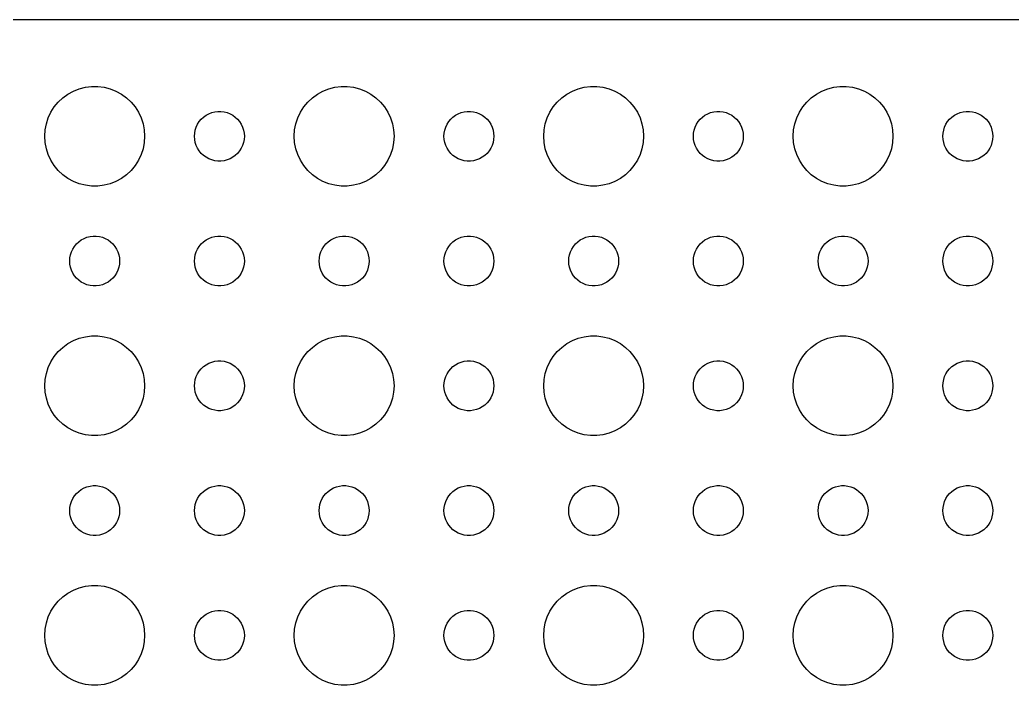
# Model space of a CAD drawing. Extents: x -112 to 112, y -37 to 37.
# Drawn here: x -4.5 to 55.2, y -3 to 37 of the extents above; entities that cross this region are included whole.
import ezdxf

# ---------------------------------------------------------------- set-up
doc = ezdxf.new("R2010")
doc.units = 0
doc.layers.get('0').update_dxf_attribs({"linetype": 'CONTINUOUS'})

msp = doc.modelspace()

# ---------------------------------------------------------------- linework, layer by layer
msp.add_lwpolyline([(107, 36.997), (-107, 36.997)])
for points in [[(-0.18837, 27.0059), (-0.56214, 27.0531), (-0.92705, 27.1468), (-1.27734, 27.2855), (-1.60748, 27.467), (-1.91227, 27.6885), (-2.18691, 27.9464), (-2.42705, 28.2366), (-2.62892, 28.5547), (-2.78933, 28.8956), (-2.90575, 29.2539), (-2.97634, 29.624), (-3, 30), (-2.97634, 30.376), (-2.90575, 30.7461), (-2.78933, 31.1044), (-2.62892, 31.4453), (-2.42705, 31.7634), (-2.18691, 32.0536), (-1.91227, 32.3115), (-1.60748, 32.533), (-1.27734, 32.7145), (-0.92705, 32.8532), (-0.56214, 32.9469), (-0.18837, 32.9941), (0.18837, 32.9941), (0.56214, 32.9469), (0.92705, 32.8532), (1.27734, 32.7145), (1.60748, 32.533), (1.91227, 32.3115), (2.18691, 32.0536), (2.42705, 31.7634), (2.62892, 31.4453), (2.78933, 31.1044), (2.90575, 30.7461), (2.97634, 30.376), (3, 30), (2.97634, 29.624), (2.90575, 29.2539), (2.78933, 28.8956), (2.62892, 28.5547), (2.42705, 28.2366), (2.18691, 27.9464), (1.91227, 27.6885), (1.60748, 27.467), (1.27734, 27.2855), (0.92705, 27.1468), (0.56214, 27.0531), (0.18837, 27.0059)], [(14.8116, 27.0059), (14.4379, 27.0531), (14.0729, 27.1468), (13.7227, 27.2855), (13.3925, 27.467), (13.0877, 27.6885), (12.8131, 27.9464), (12.5729, 28.2366), (12.3711, 28.5547), (12.2107, 28.8956), (12.0943, 29.2539), (12.0237, 29.624), (12, 30), (12.0237, 30.376), (12.0943, 30.7461), (12.2107, 31.1044), (12.3711, 31.4453), (12.5729, 31.7634), (12.8131, 32.0536), (13.0877, 32.3115), (13.3925, 32.533), (13.7227, 32.7145), (14.0729, 32.8532), (14.4379, 32.9469), (14.8116, 32.9941), (15.1884, 32.9941), (15.5621, 32.9469), (15.9271, 32.8532), (16.2773, 32.7145), (16.6075, 32.533), (16.9123, 32.3115), (17.1869, 32.0536), (17.4271, 31.7634), (17.6289, 31.4453), (17.7893, 31.1044), (17.9057, 30.7461), (17.9763, 30.376), (18, 30), (17.9763, 29.624), (17.9057, 29.2539), (17.7893, 28.8956), (17.6289, 28.5547), (17.4271, 28.2366), (17.1869, 27.9464), (16.9123, 27.6885), (16.6075, 27.467), (16.2773, 27.2855), (15.9271, 27.1468), (15.5621, 27.0531), (15.1884, 27.0059)], [(29.8116, 27.0059), (29.4379, 27.0531), (29.0729, 27.1468), (28.7227, 27.2855), (28.3925, 27.467), (28.0877, 27.6885), (27.8131, 27.9464), (27.5729, 28.2366), (27.3711, 28.5547), (27.2107, 28.8956), (27.0943, 29.2539), (27.0237, 29.624), (27, 30), (27.0237, 30.376), (27.0943, 30.7461), (27.2107, 31.1044), (27.3711, 31.4453), (27.5729, 31.7634), (27.8131, 32.0536), (28.0877, 32.3115), (28.3925, 32.533), (28.7227, 32.7145), (29.0729, 32.8532), (29.4379, 32.9469), (29.8116, 32.9941), (30.1884, 32.9941), (30.5621, 32.9469), (30.9271, 32.8532), (31.2773, 32.7145), (31.6075, 32.533), (31.9123, 32.3115), (32.1869, 32.0536), (32.4271, 31.7634), (32.6289, 31.4453), (32.7893, 31.1044), (32.9057, 30.7461), (32.9763, 30.376), (33, 30), (32.9763, 29.624), (32.9057, 29.2539), (32.7893, 28.8956), (32.6289, 28.5547), (32.4271, 28.2366), (32.1869, 27.9464), (31.9123, 27.6885), (31.6075, 27.467), (31.2773, 27.2855), (30.9271, 27.1468), (30.5621, 27.0531), (30.1884, 27.0059)], [(44.8116, 27.0059), (44.4379, 27.0531), (44.0729, 27.1468), (43.7227, 27.2855), (43.3925, 27.467), (43.0877, 27.6885), (42.8131, 27.9464), (42.5729, 28.2366), (42.3711, 28.5547), (42.2107, 28.8956), (42.0943, 29.2539), (42.0237, 29.624), (42, 30), (42.0237, 30.376), (42.0943, 30.7461), (42.2107, 31.1044), (42.3711, 31.4453), (42.5729, 31.7634), (42.8131, 32.0536), (43.0877, 32.3115), (43.3925, 32.533), (43.7227, 32.7145), (44.0729, 32.8532), (44.4379, 32.9469), (44.8116, 32.9941), (45.1884, 32.9941), (45.5621, 32.9469), (45.9271, 32.8532), (46.2773, 32.7145), (46.6075, 32.533), (46.9123, 32.3115), (47.1869, 32.0536), (47.4271, 31.7634), (47.6289, 31.4453), (47.7893, 31.1044), (47.9057, 30.7461), (47.9763, 30.376), (48, 30), (47.9763, 29.624), (47.9057, 29.2539), (47.7893, 28.8956), (47.6289, 28.5547), (47.4271, 28.2366), (47.1869, 27.9464), (46.9123, 27.6885), (46.6075, 27.467), (46.2773, 27.2855), (45.9271, 27.1468), (45.5621, 27.0531), (45.1884, 27.0059)], [(7.40581, 28.503), (7.21893, 28.5266), (7.03647, 28.5734), (6.86133, 28.6428), (6.69626, 28.7335), (6.54386, 28.8442), (6.40655, 28.9732), (6.28647, 29.1183), (6.18554, 29.2774), (6.10534, 29.4478), (6.04713, 29.627), (6.01183, 29.812), (6, 30), (6.01183, 30.188), (6.04713, 30.373), (6.10534, 30.5522), (6.18554, 30.7226), (6.28647, 30.8817), (6.40655, 31.0268), (6.54386, 31.1558), (6.69626, 31.2665), (6.86133, 31.3572), (7.03647, 31.4266), (7.21893, 31.4734), (7.40581, 31.497), (7.59419, 31.497), (7.78107, 31.4734), (7.96353, 31.4266), (8.13867, 31.3572), (8.30374, 31.2665), (8.45614, 31.1558), (8.59345, 31.0268), (8.71353, 30.8817), (8.81446, 30.7226), (8.89466, 30.5522), (8.95287, 30.373), (8.98817, 30.188), (9, 30), (8.98817, 29.812), (8.95287, 29.627), (8.89466, 29.4478), (8.81446, 29.2774), (8.71353, 29.1183), (8.59345, 28.9732), (8.45614, 28.8442), (8.30374, 28.7335), (8.13867, 28.6428), (7.96353, 28.5734), (7.78107, 28.5266), (7.59419, 28.503)], [(22.4058, 28.503), (22.2189, 28.5266), (22.0365, 28.5734), (21.8613, 28.6428), (21.6963, 28.7335), (21.5439, 28.8442), (21.4065, 28.9732), (21.2865, 29.1183), (21.1855, 29.2774), (21.1053, 29.4478), (21.0471, 29.627), (21.0118, 29.812), (21, 30), (21.0118, 30.188), (21.0471, 30.373), (21.1053, 30.5522), (21.1855, 30.7226), (21.2865, 30.8817), (21.4065, 31.0268), (21.5439, 31.1558), (21.6963, 31.2665), (21.8613, 31.3572), (22.0365, 31.4266), (22.2189, 31.4734), (22.4058, 31.497), (22.5942, 31.497), (22.7811, 31.4734), (22.9635, 31.4266), (23.1387, 31.3572), (23.3037, 31.2665), (23.4561, 31.1558), (23.5935, 31.0268), (23.7135, 30.8817), (23.8145, 30.7226), (23.8947, 30.5522), (23.9529, 30.373), (23.9882, 30.188), (24, 30), (23.9882, 29.812), (23.9529, 29.627), (23.8947, 29.4478), (23.8145, 29.2774), (23.7135, 29.1183), (23.5935, 28.9732), (23.4561, 28.8442), (23.3037, 28.7335), (23.1387, 28.6428), (22.9635, 28.5734), (22.7811, 28.5266), (22.5942, 28.503)], [(37.4058, 28.503), (37.2189, 28.5266), (37.0365, 28.5734), (36.8613, 28.6428), (36.6963, 28.7335), (36.5439, 28.8442), (36.4065, 28.9732), (36.2865, 29.1183), (36.1855, 29.2774), (36.1053, 29.4478), (36.0471, 29.627), (36.0118, 29.812), (36, 30), (36.0118, 30.188), (36.0471, 30.373), (36.1053, 30.5522), (36.1855, 30.7226), (36.2865, 30.8817), (36.4065, 31.0268), (36.5439, 31.1558), (36.6963, 31.2665), (36.8613, 31.3572), (37.0365, 31.4266), (37.2189, 31.4734), (37.4058, 31.497), (37.5942, 31.497), (37.7811, 31.4734), (37.9635, 31.4266), (38.1387, 31.3572), (38.3037, 31.2665), (38.4561, 31.1558), (38.5935, 31.0268), (38.7135, 30.8817), (38.8145, 30.7226), (38.8947, 30.5522), (38.9529, 30.373), (38.9882, 30.188), (39, 30), (38.9882, 29.812), (38.9529, 29.627), (38.8947, 29.4478), (38.8145, 29.2774), (38.7135, 29.1183), (38.5935, 28.9732), (38.4561, 28.8442), (38.3037, 28.7335), (38.1387, 28.6428), (37.9635, 28.5734), (37.7811, 28.5266), (37.5942, 28.503)], [(52.4058, 28.503), (52.2189, 28.5266), (52.0365, 28.5734), (51.8613, 28.6428), (51.6963, 28.7335), (51.5439, 28.8442), (51.4065, 28.9732), (51.2865, 29.1183), (51.1855, 29.2774), (51.1053, 29.4478), (51.0471, 29.627), (51.0118, 29.812), (51, 30), (51.0118, 30.188), (51.0471, 30.373), (51.1053, 30.5522), (51.1855, 30.7226), (51.2865, 30.8817), (51.4065, 31.0268), (51.5439, 31.1558), (51.6963, 31.2665), (51.8613, 31.3572), (52.0365, 31.4266), (52.2189, 31.4734), (52.4058, 31.497), (52.5942, 31.497), (52.7811, 31.4734), (52.9635, 31.4266), (53.1387, 31.3572), (53.3037, 31.2665), (53.4561, 31.1558), (53.5935, 31.0268), (53.7135, 30.8817), (53.8145, 30.7226), (53.8947, 30.5522), (53.9529, 30.373), (53.9882, 30.188), (54, 30), (53.9882, 29.812), (53.9529, 29.627), (53.8947, 29.4478), (53.8145, 29.2774), (53.7135, 29.1183), (53.5935, 28.9732), (53.4561, 28.8442), (53.3037, 28.7335), (53.1387, 28.6428), (52.9635, 28.5734), (52.7811, 28.5266), (52.5942, 28.503)], [(-0.09419, 21.003), (-0.28107, 21.0266), (-0.46353, 21.0734), (-0.63867, 21.1428), (-0.80374, 21.2335), (-0.95614, 21.3442), (-1.09345, 21.4732), (-1.21353, 21.6183), (-1.31446, 21.7774), (-1.39466, 21.9478), (-1.45287, 22.127), (-1.48817, 22.312), (-1.5, 22.5), (-1.48817, 22.688), (-1.45287, 22.873), (-1.39466, 23.0522), (-1.31446, 23.2226), (-1.21353, 23.3817), (-1.09345, 23.5268), (-0.95614, 23.6558), (-0.80374, 23.7665), (-0.63867, 23.8572), (-0.46353, 23.9266), (-0.28107, 23.9734), (-0.09419, 23.997), (0.09419, 23.997), (0.28107, 23.9734), (0.46353, 23.9266), (0.63867, 23.8572), (0.80374, 23.7665), (0.95614, 23.6558), (1.09345, 23.5268), (1.21353, 23.3817), (1.31446, 23.2226), (1.39466, 23.0522), (1.45287, 22.873), (1.48817, 22.688), (1.5, 22.5), (1.48817, 22.312), (1.45287, 22.127), (1.39466, 21.9478), (1.31446, 21.7774), (1.21353, 21.6183), (1.09345, 21.4732), (0.95614, 21.3442), (0.80374, 21.2335), (0.63867, 21.1428), (0.46353, 21.0734), (0.28107, 21.0266), (0.09419, 21.003)], [(7.40581, 21.003), (7.21893, 21.0266), (7.03647, 21.0734), (6.86133, 21.1428), (6.69626, 21.2335), (6.54386, 21.3442), (6.40655, 21.4732), (6.28647, 21.6183), (6.18554, 21.7774), (6.10534, 21.9478), (6.04713, 22.127), (6.01183, 22.312), (6, 22.5), (6.01183, 22.688), (6.04713, 22.873), (6.10534, 23.0522), (6.18554, 23.2226), (6.28647, 23.3817), (6.40655, 23.5268), (6.54386, 23.6558), (6.69626, 23.7665), (6.86133, 23.8572), (7.03647, 23.9266), (7.21893, 23.9734), (7.40581, 23.997), (7.59419, 23.997), (7.78107, 23.9734), (7.96353, 23.9266), (8.13867, 23.8572), (8.30374, 23.7665), (8.45614, 23.6558), (8.59345, 23.5268), (8.71353, 23.3817), (8.81446, 23.2226), (8.89466, 23.0522), (8.95287, 22.873), (8.98817, 22.688), (9, 22.5), (8.98817, 22.312), (8.95287, 22.127), (8.89466, 21.9478), (8.81446, 21.7774), (8.71353, 21.6183), (8.59345, 21.4732), (8.45614, 21.3442), (8.30374, 21.2335), (8.13867, 21.1428), (7.96353, 21.0734), (7.78107, 21.0266), (7.59419, 21.003)], [(14.9058, 21.003), (14.7189, 21.0266), (14.5365, 21.0734), (14.3613, 21.1428), (14.1963, 21.2335), (14.0439, 21.3442), (13.9065, 21.4732), (13.7865, 21.6183), (13.6855, 21.7774), (13.6053, 21.9478), (13.5471, 22.127), (13.5118, 22.312), (13.5, 22.5), (13.5118, 22.688), (13.5471, 22.873), (13.6053, 23.0522), (13.6855, 23.2226), (13.7865, 23.3817), (13.9065, 23.5268), (14.0439, 23.6558), (14.1963, 23.7665), (14.3613, 23.8572), (14.5365, 23.9266), (14.7189, 23.9734), (14.9058, 23.997), (15.0942, 23.997), (15.2811, 23.9734), (15.4635, 23.9266), (15.6387, 23.8572), (15.8037, 23.7665), (15.9561, 23.6558), (16.0935, 23.5268), (16.2135, 23.3817), (16.3145, 23.2226), (16.3947, 23.0522), (16.4529, 22.873), (16.4882, 22.688), (16.5, 22.5), (16.4882, 22.312), (16.4529, 22.127), (16.3947, 21.9478), (16.3145, 21.7774), (16.2135, 21.6183), (16.0935, 21.4732), (15.9561, 21.3442), (15.8037, 21.2335), (15.6387, 21.1428), (15.4635, 21.0734), (15.2811, 21.0266), (15.0942, 21.003)], [(22.4058, 21.003), (22.2189, 21.0266), (22.0365, 21.0734), (21.8613, 21.1428), (21.6963, 21.2335), (21.5439, 21.3442), (21.4065, 21.4732), (21.2865, 21.6183), (21.1855, 21.7774), (21.1053, 21.9478), (21.0471, 22.127), (21.0118, 22.312), (21, 22.5), (21.0118, 22.688), (21.0471, 22.873), (21.1053, 23.0522), (21.1855, 23.2226), (21.2865, 23.3817), (21.4065, 23.5268), (21.5439, 23.6558), (21.6963, 23.7665), (21.8613, 23.8572), (22.0365, 23.9266), (22.2189, 23.9734), (22.4058, 23.997), (22.5942, 23.997), (22.7811, 23.9734), (22.9635, 23.9266), (23.1387, 23.8572), (23.3037, 23.7665), (23.4561, 23.6558), (23.5935, 23.5268), (23.7135, 23.3817), (23.8145, 23.2226), (23.8947, 23.0522), (23.9529, 22.873), (23.9882, 22.688), (24, 22.5), (23.9882, 22.312), (23.9529, 22.127), (23.8947, 21.9478), (23.8145, 21.7774), (23.7135, 21.6183), (23.5935, 21.4732), (23.4561, 21.3442), (23.3037, 21.2335), (23.1387, 21.1428), (22.9635, 21.0734), (22.7811, 21.0266), (22.5942, 21.003)], [(29.9058, 21.003), (29.7189, 21.0266), (29.5365, 21.0734), (29.3613, 21.1428), (29.1963, 21.2335), (29.0439, 21.3442), (28.9065, 21.4732), (28.7865, 21.6183), (28.6855, 21.7774), (28.6053, 21.9478), (28.5471, 22.127), (28.5118, 22.312), (28.5, 22.5), (28.5118, 22.688), (28.5471, 22.873), (28.6053, 23.0522), (28.6855, 23.2226), (28.7865, 23.3817), (28.9065, 23.5268), (29.0439, 23.6558), (29.1963, 23.7665), (29.3613, 23.8572), (29.5365, 23.9266), (29.7189, 23.9734), (29.9058, 23.997), (30.0942, 23.997), (30.2811, 23.9734), (30.4635, 23.9266), (30.6387, 23.8572), (30.8037, 23.7665), (30.9561, 23.6558), (31.0935, 23.5268), (31.2135, 23.3817), (31.3145, 23.2226), (31.3947, 23.0522), (31.4529, 22.873), (31.4882, 22.688), (31.5, 22.5), (31.4882, 22.312), (31.4529, 22.127), (31.3947, 21.9478), (31.3145, 21.7774), (31.2135, 21.6183), (31.0935, 21.4732), (30.9561, 21.3442), (30.8037, 21.2335), (30.6387, 21.1428), (30.4635, 21.0734), (30.2811, 21.0266), (30.0942, 21.003)], [(37.4058, 21.003), (37.2189, 21.0266), (37.0365, 21.0734), (36.8613, 21.1428), (36.6963, 21.2335), (36.5439, 21.3442), (36.4065, 21.4732), (36.2865, 21.6183), (36.1855, 21.7774), (36.1053, 21.9478), (36.0471, 22.127), (36.0118, 22.312), (36, 22.5), (36.0118, 22.688), (36.0471, 22.873), (36.1053, 23.0522), (36.1855, 23.2226), (36.2865, 23.3817), (36.4065, 23.5268), (36.5439, 23.6558), (36.6963, 23.7665), (36.8613, 23.8572), (37.0365, 23.9266), (37.2189, 23.9734), (37.4058, 23.997), (37.5942, 23.997), (37.7811, 23.9734), (37.9635, 23.9266), (38.1387, 23.8572), (38.3037, 23.7665), (38.4561, 23.6558), (38.5935, 23.5268), (38.7135, 23.3817), (38.8145, 23.2226), (38.8947, 23.0522), (38.9529, 22.873), (38.9882, 22.688), (39, 22.5), (38.9882, 22.312), (38.9529, 22.127), (38.8947, 21.9478), (38.8145, 21.7774), (38.7135, 21.6183), (38.5935, 21.4732), (38.4561, 21.3442), (38.3037, 21.2335), (38.1387, 21.1428), (37.9635, 21.0734), (37.7811, 21.0266), (37.5942, 21.003)], [(44.9058, 21.003), (44.7189, 21.0266), (44.5365, 21.0734), (44.3613, 21.1428), (44.1963, 21.2335), (44.0439, 21.3442), (43.9065, 21.4732), (43.7865, 21.6183), (43.6855, 21.7774), (43.6053, 21.9478), (43.5471, 22.127), (43.5118, 22.312), (43.5, 22.5), (43.5118, 22.688), (43.5471, 22.873), (43.6053, 23.0522), (43.6855, 23.2226), (43.7865, 23.3817), (43.9065, 23.5268), (44.0439, 23.6558), (44.1963, 23.7665), (44.3613, 23.8572), (44.5365, 23.9266), (44.7189, 23.9734), (44.9058, 23.997), (45.0942, 23.997), (45.2811, 23.9734), (45.4635, 23.9266), (45.6387, 23.8572), (45.8037, 23.7665), (45.9561, 23.6558), (46.0935, 23.5268), (46.2135, 23.3817), (46.3145, 23.2226), (46.3947, 23.0522), (46.4529, 22.873), (46.4882, 22.688), (46.5, 22.5), (46.4882, 22.312), (46.4529, 22.127), (46.3947, 21.9478), (46.3145, 21.7774), (46.2135, 21.6183), (46.0935, 21.4732), (45.9561, 21.3442), (45.8037, 21.2335), (45.6387, 21.1428), (45.4635, 21.0734), (45.2811, 21.0266), (45.0942, 21.003)], [(52.4058, 21.003), (52.2189, 21.0266), (52.0365, 21.0734), (51.8613, 21.1428), (51.6963, 21.2335), (51.5439, 21.3442), (51.4065, 21.4732), (51.2865, 21.6183), (51.1855, 21.7774), (51.1053, 21.9478), (51.0471, 22.127), (51.0118, 22.312), (51, 22.5), (51.0118, 22.688), (51.0471, 22.873), (51.1053, 23.0522), (51.1855, 23.2226), (51.2865, 23.3817), (51.4065, 23.5268), (51.5439, 23.6558), (51.6963, 23.7665), (51.8613, 23.8572), (52.0365, 23.9266), (52.2189, 23.9734), (52.4058, 23.997), (52.5942, 23.997), (52.7811, 23.9734), (52.9635, 23.9266), (53.1387, 23.8572), (53.3037, 23.7665), (53.4561, 23.6558), (53.5935, 23.5268), (53.7135, 23.3817), (53.8145, 23.2226), (53.8947, 23.0522), (53.9529, 22.873), (53.9882, 22.688), (54, 22.5), (53.9882, 22.312), (53.9529, 22.127), (53.8947, 21.9478), (53.8145, 21.7774), (53.7135, 21.6183), (53.5935, 21.4732), (53.4561, 21.3442), (53.3037, 21.2335), (53.1387, 21.1428), (52.9635, 21.0734), (52.7811, 21.0266), (52.5942, 21.003)], [(-0.18837, 12.0059), (-0.56214, 12.0531), (-0.92705, 12.1468), (-1.27734, 12.2855), (-1.60748, 12.467), (-1.91227, 12.6885), (-2.18691, 12.9464), (-2.42705, 13.2366), (-2.62892, 13.5547), (-2.78933, 13.8956), (-2.90575, 14.2539), (-2.97634, 14.624), (-3, 15), (-2.97634, 15.376), (-2.90575, 15.7461), (-2.78933, 16.1044), (-2.62892, 16.4453), (-2.42705, 16.7634), (-2.18691, 17.0536), (-1.91227, 17.3115), (-1.60748, 17.533), (-1.27734, 17.7145), (-0.92705, 17.8532), (-0.56214, 17.9469), (-0.18837, 17.9941), (0.18837, 17.9941), (0.56214, 17.9469), (0.92705, 17.8532), (1.27734, 17.7145), (1.60748, 17.533), (1.91227, 17.3115), (2.18691, 17.0536), (2.42705, 16.7634), (2.62892, 16.4453), (2.78933, 16.1044), (2.90575, 15.7461), (2.97634, 15.376), (3, 15), (2.97634, 14.624), (2.90575, 14.2539), (2.78933, 13.8956), (2.62892, 13.5547), (2.42705, 13.2366), (2.18691, 12.9464), (1.91227, 12.6885), (1.60748, 12.467), (1.27734, 12.2855), (0.92705, 12.1468), (0.56214, 12.0531), (0.18837, 12.0059)], [(14.8116, 12.0059), (14.4379, 12.0531), (14.0729, 12.1468), (13.7227, 12.2855), (13.3925, 12.467), (13.0877, 12.6885), (12.8131, 12.9464), (12.5729, 13.2366), (12.3711, 13.5547), (12.2107, 13.8956), (12.0943, 14.2539), (12.0237, 14.624), (12, 15), (12.0237, 15.376), (12.0943, 15.7461), (12.2107, 16.1044), (12.3711, 16.4453), (12.5729, 16.7634), (12.8131, 17.0536), (13.0877, 17.3115), (13.3925, 17.533), (13.7227, 17.7145), (14.0729, 17.8532), (14.4379, 17.9469), (14.8116, 17.9941), (15.1884, 17.9941), (15.5621, 17.9469), (15.9271, 17.8532), (16.2773, 17.7145), (16.6075, 17.533), (16.9123, 17.3115), (17.1869, 17.0536), (17.4271, 16.7634), (17.6289, 16.4453), (17.7893, 16.1044), (17.9057, 15.7461), (17.9763, 15.376), (18, 15), (17.9763, 14.624), (17.9057, 14.2539), (17.7893, 13.8956), (17.6289, 13.5547), (17.4271, 13.2366), (17.1869, 12.9464), (16.9123, 12.6885), (16.6075, 12.467), (16.2773, 12.2855), (15.9271, 12.1468), (15.5621, 12.0531), (15.1884, 12.0059)], [(29.8116, 12.0059), (29.4379, 12.0531), (29.0729, 12.1468), (28.7227, 12.2855), (28.3925, 12.467), (28.0877, 12.6885), (27.8131, 12.9464), (27.5729, 13.2366), (27.3711, 13.5547), (27.2107, 13.8956), (27.0943, 14.2539), (27.0237, 14.624), (27, 15), (27.0237, 15.376), (27.0943, 15.7461), (27.2107, 16.1044), (27.3711, 16.4453), (27.5729, 16.7634), (27.8131, 17.0536), (28.0877, 17.3115), (28.3925, 17.533), (28.7227, 17.7145), (29.0729, 17.8532), (29.4379, 17.9469), (29.8116, 17.9941), (30.1884, 17.9941), (30.5621, 17.9469), (30.9271, 17.8532), (31.2773, 17.7145), (31.6075, 17.533), (31.9123, 17.3115), (32.1869, 17.0536), (32.4271, 16.7634), (32.6289, 16.4453), (32.7893, 16.1044), (32.9057, 15.7461), (32.9763, 15.376), (33, 15), (32.9763, 14.624), (32.9057, 14.2539), (32.7893, 13.8956), (32.6289, 13.5547), (32.4271, 13.2366), (32.1869, 12.9464), (31.9123, 12.6885), (31.6075, 12.467), (31.2773, 12.2855), (30.9271, 12.1468), (30.5621, 12.0531), (30.1884, 12.0059)], [(44.8116, 12.0059), (44.4379, 12.0531), (44.0729, 12.1468), (43.7227, 12.2855), (43.3925, 12.467), (43.0877, 12.6885), (42.8131, 12.9464), (42.5729, 13.2366), (42.3711, 13.5547), (42.2107, 13.8956), (42.0943, 14.2539), (42.0237, 14.624), (42, 15), (42.0237, 15.376), (42.0943, 15.7461), (42.2107, 16.1044), (42.3711, 16.4453), (42.5729, 16.7634), (42.8131, 17.0536), (43.0877, 17.3115), (43.3925, 17.533), (43.7227, 17.7145), (44.0729, 17.8532), (44.4379, 17.9469), (44.8116, 17.9941), (45.1884, 17.9941), (45.5621, 17.9469), (45.9271, 17.8532), (46.2773, 17.7145), (46.6075, 17.533), (46.9123, 17.3115), (47.1869, 17.0536), (47.4271, 16.7634), (47.6289, 16.4453), (47.7893, 16.1044), (47.9057, 15.7461), (47.9763, 15.376), (48, 15), (47.9763, 14.624), (47.9057, 14.2539), (47.7893, 13.8956), (47.6289, 13.5547), (47.4271, 13.2366), (47.1869, 12.9464), (46.9123, 12.6885), (46.6075, 12.467), (46.2773, 12.2855), (45.9271, 12.1468), (45.5621, 12.0531), (45.1884, 12.0059)], [(7.40581, 13.503), (7.21893, 13.5266), (7.03647, 13.5734), (6.86133, 13.6428), (6.69626, 13.7335), (6.54386, 13.8442), (6.40655, 13.9732), (6.28647, 14.1183), (6.18554, 14.2774), (6.10534, 14.4478), (6.04713, 14.627), (6.01183, 14.812), (6, 15), (6.01183, 15.188), (6.04713, 15.373), (6.10534, 15.5522), (6.18554, 15.7226), (6.28647, 15.8817), (6.40655, 16.0268), (6.54386, 16.1558), (6.69626, 16.2665), (6.86133, 16.3572), (7.03647, 16.4266), (7.21893, 16.4734), (7.40581, 16.497), (7.59419, 16.497), (7.78107, 16.4734), (7.96353, 16.4266), (8.13867, 16.3572), (8.30374, 16.2665), (8.45614, 16.1558), (8.59345, 16.0268), (8.71353, 15.8817), (8.81446, 15.7226), (8.89466, 15.5522), (8.95287, 15.373), (8.98817, 15.188), (9, 15), (8.98817, 14.812), (8.95287, 14.627), (8.89466, 14.4478), (8.81446, 14.2774), (8.71353, 14.1183), (8.59345, 13.9732), (8.45614, 13.8442), (8.30374, 13.7335), (8.13867, 13.6428), (7.96353, 13.5734), (7.78107, 13.5266), (7.59419, 13.503)], [(22.4058, 13.503), (22.2189, 13.5266), (22.0365, 13.5734), (21.8613, 13.6428), (21.6963, 13.7335), (21.5439, 13.8442), (21.4065, 13.9732), (21.2865, 14.1183), (21.1855, 14.2774), (21.1053, 14.4478), (21.0471, 14.627), (21.0118, 14.812), (21, 15), (21.0118, 15.188), (21.0471, 15.373), (21.1053, 15.5522), (21.1855, 15.7226), (21.2865, 15.8817), (21.4065, 16.0268), (21.5439, 16.1558), (21.6963, 16.2665), (21.8613, 16.3572), (22.0365, 16.4266), (22.2189, 16.4734), (22.4058, 16.497), (22.5942, 16.497), (22.7811, 16.4734), (22.9635, 16.4266), (23.1387, 16.3572), (23.3037, 16.2665), (23.4561, 16.1558), (23.5935, 16.0268), (23.7135, 15.8817), (23.8145, 15.7226), (23.8947, 15.5522), (23.9529, 15.373), (23.9882, 15.188), (24, 15), (23.9882, 14.812), (23.9529, 14.627), (23.8947, 14.4478), (23.8145, 14.2774), (23.7135, 14.1183), (23.5935, 13.9732), (23.4561, 13.8442), (23.3037, 13.7335), (23.1387, 13.6428), (22.9635, 13.5734), (22.7811, 13.5266), (22.5942, 13.503)], [(37.4058, 13.503), (37.2189, 13.5266), (37.0365, 13.5734), (36.8613, 13.6428), (36.6963, 13.7335), (36.5439, 13.8442), (36.4065, 13.9732), (36.2865, 14.1183), (36.1855, 14.2774), (36.1053, 14.4478), (36.0471, 14.627), (36.0118, 14.812), (36, 15), (36.0118, 15.188), (36.0471, 15.373), (36.1053, 15.5522), (36.1855, 15.7226), (36.2865, 15.8817), (36.4065, 16.0268), (36.5439, 16.1558), (36.6963, 16.2665), (36.8613, 16.3572), (37.0365, 16.4266), (37.2189, 16.4734), (37.4058, 16.497), (37.5942, 16.497), (37.7811, 16.4734), (37.9635, 16.4266), (38.1387, 16.3572), (38.3037, 16.2665), (38.4561, 16.1558), (38.5935, 16.0268), (38.7135, 15.8817), (38.8145, 15.7226), (38.8947, 15.5522), (38.9529, 15.373), (38.9882, 15.188), (39, 15), (38.9882, 14.812), (38.9529, 14.627), (38.8947, 14.4478), (38.8145, 14.2774), (38.7135, 14.1183), (38.5935, 13.9732), (38.4561, 13.8442), (38.3037, 13.7335), (38.1387, 13.6428), (37.9635, 13.5734), (37.7811, 13.5266), (37.5942, 13.503)], [(52.4058, 13.503), (52.2189, 13.5266), (52.0365, 13.5734), (51.8613, 13.6428), (51.6963, 13.7335), (51.5439, 13.8442), (51.4065, 13.9732), (51.2865, 14.1183), (51.1855, 14.2774), (51.1053, 14.4478), (51.0471, 14.627), (51.0118, 14.812), (51, 15), (51.0118, 15.188), (51.0471, 15.373), (51.1053, 15.5522), (51.1855, 15.7226), (51.2865, 15.8817), (51.4065, 16.0268), (51.5439, 16.1558), (51.6963, 16.2665), (51.8613, 16.3572), (52.0365, 16.4266), (52.2189, 16.4734), (52.4058, 16.497), (52.5942, 16.497), (52.7811, 16.4734), (52.9635, 16.4266), (53.1387, 16.3572), (53.3037, 16.2665), (53.4561, 16.1558), (53.5935, 16.0268), (53.7135, 15.8817), (53.8145, 15.7226), (53.8947, 15.5522), (53.9529, 15.373), (53.9882, 15.188), (54, 15), (53.9882, 14.812), (53.9529, 14.627), (53.8947, 14.4478), (53.8145, 14.2774), (53.7135, 14.1183), (53.5935, 13.9732), (53.4561, 13.8442), (53.3037, 13.7335), (53.1387, 13.6428), (52.9635, 13.5734), (52.7811, 13.5266), (52.5942, 13.503)], [(-0.09419, 6.00296), (-0.28107, 6.02657), (-0.46353, 6.07342), (-0.63867, 6.14276), (-0.80374, 6.23351), (-0.95614, 6.34423), (-1.09345, 6.47318), (-1.21353, 6.61832), (-1.31446, 6.77737), (-1.39466, 6.94781), (-1.45287, 7.12697), (-1.48817, 7.312), (-1.5, 7.5), (-1.48817, 7.688), (-1.45287, 7.87303), (-1.39466, 8.05219), (-1.31446, 8.22263), (-1.21353, 8.38168), (-1.09345, 8.52682), (-0.95614, 8.65577), (-0.80374, 8.76649), (-0.63867, 8.85724), (-0.46353, 8.92658), (-0.28107, 8.97343), (-0.09419, 8.99704), (0.09419, 8.99704), (0.28107, 8.97343), (0.46353, 8.92658), (0.63867, 8.85724), (0.80374, 8.76649), (0.95614, 8.65577), (1.09345, 8.52682), (1.21353, 8.38168), (1.31446, 8.22263), (1.39466, 8.05219), (1.45287, 7.87303), (1.48817, 7.688), (1.5, 7.5), (1.48817, 7.312), (1.45287, 7.12697), (1.39466, 6.94781), (1.31446, 6.77737), (1.21353, 6.61832), (1.09345, 6.47318), (0.95614, 6.34423), (0.80374, 6.23351), (0.63867, 6.14276), (0.46353, 6.07342), (0.28107, 6.02657), (0.09419, 6.00296)], [(7.40581, 6.00296), (7.21893, 6.02657), (7.03647, 6.07342), (6.86133, 6.14276), (6.69626, 6.23351), (6.54386, 6.34423), (6.40655, 6.47318), (6.28647, 6.61832), (6.18554, 6.77737), (6.10534, 6.94781), (6.04713, 7.12697), (6.01183, 7.312), (6, 7.5), (6.01183, 7.688), (6.04713, 7.87303), (6.10534, 8.05219), (6.18554, 8.22263), (6.28647, 8.38168), (6.40655, 8.52682), (6.54386, 8.65577), (6.69626, 8.76649), (6.86133, 8.85724), (7.03647, 8.92658), (7.21893, 8.97343), (7.40581, 8.99704), (7.59419, 8.99704), (7.78107, 8.97343), (7.96353, 8.92658), (8.13867, 8.85724), (8.30374, 8.76649), (8.45614, 8.65577), (8.59345, 8.52682), (8.71353, 8.38168), (8.81446, 8.22263), (8.89466, 8.05219), (8.95287, 7.87303), (8.98817, 7.688), (9, 7.5), (8.98817, 7.312), (8.95287, 7.12697), (8.89466, 6.94781), (8.81446, 6.77737), (8.71353, 6.61832), (8.59345, 6.47318), (8.45614, 6.34423), (8.30374, 6.23351), (8.13867, 6.14276), (7.96353, 6.07342), (7.78107, 6.02657), (7.59419, 6.00296)], [(14.9058, 6.00296), (14.7189, 6.02657), (14.5365, 6.07342), (14.3613, 6.14276), (14.1963, 6.23351), (14.0439, 6.34423), (13.9065, 6.47318), (13.7865, 6.61832), (13.6855, 6.77737), (13.6053, 6.94781), (13.5471, 7.12697), (13.5118, 7.312), (13.5, 7.5), (13.5118, 7.688), (13.5471, 7.87303), (13.6053, 8.05219), (13.6855, 8.22263), (13.7865, 8.38168), (13.9065, 8.52682), (14.0439, 8.65577), (14.1963, 8.76649), (14.3613, 8.85724), (14.5365, 8.92658), (14.7189, 8.97343), (14.9058, 8.99704), (15.0942, 8.99704), (15.2811, 8.97343), (15.4635, 8.92658), (15.6387, 8.85724), (15.8037, 8.76649), (15.9561, 8.65577), (16.0935, 8.52682), (16.2135, 8.38168), (16.3145, 8.22263), (16.3947, 8.05219), (16.4529, 7.87303), (16.4882, 7.688), (16.5, 7.5), (16.4882, 7.312), (16.4529, 7.12697), (16.3947, 6.94781), (16.3145, 6.77737), (16.2135, 6.61832), (16.0935, 6.47318), (15.9561, 6.34423), (15.8037, 6.23351), (15.6387, 6.14276), (15.4635, 6.07342), (15.2811, 6.02657), (15.0942, 6.00296)], [(22.4058, 6.00296), (22.2189, 6.02657), (22.0365, 6.07342), (21.8613, 6.14276), (21.6963, 6.23351), (21.5439, 6.34423), (21.4065, 6.47318), (21.2865, 6.61832), (21.1855, 6.77737), (21.1053, 6.94781), (21.0471, 7.12697), (21.0118, 7.312), (21, 7.5), (21.0118, 7.688), (21.0471, 7.87303), (21.1053, 8.05219), (21.1855, 8.22263), (21.2865, 8.38168), (21.4065, 8.52682), (21.5439, 8.65577), (21.6963, 8.76649), (21.8613, 8.85724), (22.0365, 8.92658), (22.2189, 8.97343), (22.4058, 8.99704), (22.5942, 8.99704), (22.7811, 8.97343), (22.9635, 8.92658), (23.1387, 8.85724), (23.3037, 8.76649), (23.4561, 8.65577), (23.5935, 8.52682), (23.7135, 8.38168), (23.8145, 8.22263), (23.8947, 8.05219), (23.9529, 7.87303), (23.9882, 7.688), (24, 7.5), (23.9882, 7.312), (23.9529, 7.12697), (23.8947, 6.94781), (23.8145, 6.77737), (23.7135, 6.61832), (23.5935, 6.47318), (23.4561, 6.34423), (23.3037, 6.23351), (23.1387, 6.14276), (22.9635, 6.07342), (22.7811, 6.02657), (22.5942, 6.00296)], [(29.9058, 6.00296), (29.7189, 6.02657), (29.5365, 6.07342), (29.3613, 6.14276), (29.1963, 6.23351), (29.0439, 6.34423), (28.9065, 6.47318), (28.7865, 6.61832), (28.6855, 6.77737), (28.6053, 6.94781), (28.5471, 7.12697), (28.5118, 7.312), (28.5, 7.5), (28.5118, 7.688), (28.5471, 7.87303), (28.6053, 8.05219), (28.6855, 8.22263), (28.7865, 8.38168), (28.9065, 8.52682), (29.0439, 8.65577), (29.1963, 8.76649), (29.3613, 8.85724), (29.5365, 8.92658), (29.7189, 8.97343), (29.9058, 8.99704), (30.0942, 8.99704), (30.2811, 8.97343), (30.4635, 8.92658), (30.6387, 8.85724), (30.8037, 8.76649), (30.9561, 8.65577), (31.0935, 8.52682), (31.2135, 8.38168), (31.3145, 8.22263), (31.3947, 8.05219), (31.4529, 7.87303), (31.4882, 7.688), (31.5, 7.5), (31.4882, 7.312), (31.4529, 7.12697), (31.3947, 6.94781), (31.3145, 6.77737), (31.2135, 6.61832), (31.0935, 6.47318), (30.9561, 6.34423), (30.8037, 6.23351), (30.6387, 6.14276), (30.4635, 6.07342), (30.2811, 6.02657), (30.0942, 6.00296)], [(37.4058, 6.00296), (37.2189, 6.02657), (37.0365, 6.07342), (36.8613, 6.14276), (36.6963, 6.23351), (36.5439, 6.34423), (36.4065, 6.47318), (36.2865, 6.61832), (36.1855, 6.77737), (36.1053, 6.94781), (36.0471, 7.12697), (36.0118, 7.312), (36, 7.5), (36.0118, 7.688), (36.0471, 7.87303), (36.1053, 8.05219), (36.1855, 8.22263), (36.2865, 8.38168), (36.4065, 8.52682), (36.5439, 8.65577), (36.6963, 8.76649), (36.8613, 8.85724), (37.0365, 8.92658), (37.2189, 8.97343), (37.4058, 8.99704), (37.5942, 8.99704), (37.7811, 8.97343), (37.9635, 8.92658), (38.1387, 8.85724), (38.3037, 8.76649), (38.4561, 8.65577), (38.5935, 8.52682), (38.7135, 8.38168), (38.8145, 8.22263), (38.8947, 8.05219), (38.9529, 7.87303), (38.9882, 7.688), (39, 7.5), (38.9882, 7.312), (38.9529, 7.12697), (38.8947, 6.94781), (38.8145, 6.77737), (38.7135, 6.61832), (38.5935, 6.47318), (38.4561, 6.34423), (38.3037, 6.23351), (38.1387, 6.14276), (37.9635, 6.07342), (37.7811, 6.02657), (37.5942, 6.00296)], [(44.9058, 6.00296), (44.7189, 6.02657), (44.5365, 6.07342), (44.3613, 6.14276), (44.1963, 6.23351), (44.0439, 6.34423), (43.9065, 6.47318), (43.7865, 6.61832), (43.6855, 6.77737), (43.6053, 6.94781), (43.5471, 7.12697), (43.5118, 7.312), (43.5, 7.5), (43.5118, 7.688), (43.5471, 7.87303), (43.6053, 8.05219), (43.6855, 8.22263), (43.7865, 8.38168), (43.9065, 8.52682), (44.0439, 8.65577), (44.1963, 8.76649), (44.3613, 8.85724), (44.5365, 8.92658), (44.7189, 8.97343), (44.9058, 8.99704), (45.0942, 8.99704), (45.2811, 8.97343), (45.4635, 8.92658), (45.6387, 8.85724), (45.8037, 8.76649), (45.9561, 8.65577), (46.0935, 8.52682), (46.2135, 8.38168), (46.3145, 8.22263), (46.3947, 8.05219), (46.4529, 7.87303), (46.4882, 7.688), (46.5, 7.5), (46.4882, 7.312), (46.4529, 7.12697), (46.3947, 6.94781), (46.3145, 6.77737), (46.2135, 6.61832), (46.0935, 6.47318), (45.9561, 6.34423), (45.8037, 6.23351), (45.6387, 6.14276), (45.4635, 6.07342), (45.2811, 6.02657), (45.0942, 6.00296)], [(52.4058, 6.00296), (52.2189, 6.02657), (52.0365, 6.07342), (51.8613, 6.14276), (51.6963, 6.23351), (51.5439, 6.34423), (51.4065, 6.47318), (51.2865, 6.61832), (51.1855, 6.77737), (51.1053, 6.94781), (51.0471, 7.12697), (51.0118, 7.312), (51, 7.5), (51.0118, 7.688), (51.0471, 7.87303), (51.1053, 8.05219), (51.1855, 8.22263), (51.2865, 8.38168), (51.4065, 8.52682), (51.5439, 8.65577), (51.6963, 8.76649), (51.8613, 8.85724), (52.0365, 8.92658), (52.2189, 8.97343), (52.4058, 8.99704), (52.5942, 8.99704), (52.7811, 8.97343), (52.9635, 8.92658), (53.1387, 8.85724), (53.3037, 8.76649), (53.4561, 8.65577), (53.5935, 8.52682), (53.7135, 8.38168), (53.8145, 8.22263), (53.8947, 8.05219), (53.9529, 7.87303), (53.9882, 7.688), (54, 7.5), (53.9882, 7.312), (53.9529, 7.12697), (53.8947, 6.94781), (53.8145, 6.77737), (53.7135, 6.61832), (53.5935, 6.47318), (53.4561, 6.34423), (53.3037, 6.23351), (53.1387, 6.14276), (52.9635, 6.07342), (52.7811, 6.02657), (52.5942, 6.00296)], [(-0.18837, -2.99408), (-0.56214, -2.94686), (-0.92705, -2.85317), (-1.27734, -2.71448), (-1.60748, -2.53298), (-1.91227, -2.31154), (-2.18691, -2.05364), (-2.42705, -1.76336), (-2.62892, -1.44526), (-2.78933, -1.10437), (-2.90575, -0.74607), (-2.97634, -0.376), (-3, 0), (-2.97634, 0.376), (-2.90575, 0.74607), (-2.78933, 1.10437), (-2.62892, 1.44526), (-2.42705, 1.76336), (-2.18691, 2.05364), (-1.91227, 2.31154), (-1.60748, 2.53298), (-1.27734, 2.71448), (-0.92705, 2.85317), (-0.56214, 2.94686), (-0.18837, 2.99408), (0.18837, 2.99408), (0.56214, 2.94686), (0.92705, 2.85317), (1.27734, 2.71448), (1.60748, 2.53298), (1.91227, 2.31154), (2.18691, 2.05364), (2.42705, 1.76336), (2.62892, 1.44526), (2.78933, 1.10437), (2.90575, 0.74607), (2.97634, 0.376), (3, 0), (2.97634, -0.376), (2.90575, -0.74607), (2.78933, -1.10437), (2.62892, -1.44526), (2.42705, -1.76336), (2.18691, -2.05364), (1.91227, -2.31154), (1.60748, -2.53298), (1.27734, -2.71448), (0.92705, -2.85317), (0.56214, -2.94686), (0.18837, -2.99408)], [(14.8116, -2.99408), (14.4379, -2.94686), (14.0729, -2.85317), (13.7227, -2.71448), (13.3925, -2.53298), (13.0877, -2.31154), (12.8131, -2.05364), (12.5729, -1.76336), (12.3711, -1.44526), (12.2107, -1.10437), (12.0943, -0.74607), (12.0237, -0.376), (12, 0), (12.0237, 0.376), (12.0943, 0.74607), (12.2107, 1.10437), (12.3711, 1.44526), (12.5729, 1.76336), (12.8131, 2.05364), (13.0877, 2.31154), (13.3925, 2.53298), (13.7227, 2.71448), (14.0729, 2.85317), (14.4379, 2.94686), (14.8116, 2.99408), (15.1884, 2.99408), (15.5621, 2.94686), (15.9271, 2.85317), (16.2773, 2.71448), (16.6075, 2.53298), (16.9123, 2.31154), (17.1869, 2.05364), (17.4271, 1.76336), (17.6289, 1.44526), (17.7893, 1.10437), (17.9057, 0.74607), (17.9763, 0.376), (18, 0), (17.9763, -0.376), (17.9057, -0.74607), (17.7893, -1.10437), (17.6289, -1.44526), (17.4271, -1.76336), (17.1869, -2.05364), (16.9123, -2.31154), (16.6075, -2.53298), (16.2773, -2.71448), (15.9271, -2.85317), (15.5621, -2.94686), (15.1884, -2.99408)], [(29.8116, -2.99408), (29.4379, -2.94686), (29.0729, -2.85317), (28.7227, -2.71448), (28.3925, -2.53298), (28.0877, -2.31154), (27.8131, -2.05364), (27.5729, -1.76336), (27.3711, -1.44526), (27.2107, -1.10437), (27.0943, -0.74607), (27.0237, -0.376), (27, 0), (27.0237, 0.376), (27.0943, 0.74607), (27.2107, 1.10437), (27.3711, 1.44526), (27.5729, 1.76336), (27.8131, 2.05364), (28.0877, 2.31154), (28.3925, 2.53298), (28.7227, 2.71448), (29.0729, 2.85317), (29.4379, 2.94686), (29.8116, 2.99408), (30.1884, 2.99408), (30.5621, 2.94686), (30.9271, 2.85317), (31.2773, 2.71448), (31.6075, 2.53298), (31.9123, 2.31154), (32.1869, 2.05364), (32.4271, 1.76336), (32.6289, 1.44526), (32.7893, 1.10437), (32.9057, 0.74607), (32.9763, 0.376), (33, 0), (32.9763, -0.376), (32.9057, -0.74607), (32.7893, -1.10437), (32.6289, -1.44526), (32.4271, -1.76336), (32.1869, -2.05364), (31.9123, -2.31154), (31.6075, -2.53298), (31.2773, -2.71448), (30.9271, -2.85317), (30.5621, -2.94686), (30.1884, -2.99408)], [(44.8116, -2.99408), (44.4379, -2.94686), (44.0729, -2.85317), (43.7227, -2.71448), (43.3925, -2.53298), (43.0877, -2.31154), (42.8131, -2.05364), (42.5729, -1.76336), (42.3711, -1.44526), (42.2107, -1.10437), (42.0943, -0.74607), (42.0237, -0.376), (42, 0), (42.0237, 0.376), (42.0943, 0.74607), (42.2107, 1.10437), (42.3711, 1.44526), (42.5729, 1.76336), (42.8131, 2.05364), (43.0877, 2.31154), (43.3925, 2.53298), (43.7227, 2.71448), (44.0729, 2.85317), (44.4379, 2.94686), (44.8116, 2.99408), (45.1884, 2.99408), (45.5621, 2.94686), (45.9271, 2.85317), (46.2773, 2.71448), (46.6075, 2.53298), (46.9123, 2.31154), (47.1869, 2.05364), (47.4271, 1.76336), (47.6289, 1.44526), (47.7893, 1.10437), (47.9057, 0.74607), (47.9763, 0.376), (48, 0), (47.9763, -0.376), (47.9057, -0.74607), (47.7893, -1.10437), (47.6289, -1.44526), (47.4271, -1.76336), (47.1869, -2.05364), (46.9123, -2.31154), (46.6075, -2.53298), (46.2773, -2.71448), (45.9271, -2.85317), (45.5621, -2.94686), (45.1884, -2.99408)], [(7.40581, -1.49704), (7.21893, -1.47343), (7.03647, -1.42658), (6.86133, -1.35724), (6.69626, -1.26649), (6.54386, -1.15577), (6.40655, -1.02682), (6.28647, -0.88168), (6.18554, -0.72263), (6.10534, -0.55219), (6.04713, -0.37304), (6.01183, -0.188), (6, 0), (6.01183, 0.188), (6.04713, 0.37304), (6.10534, 0.55219), (6.18554, 0.72263), (6.28647, 0.88168), (6.40655, 1.02682), (6.54386, 1.15577), (6.69626, 1.26649), (6.86133, 1.35724), (7.03647, 1.42658), (7.21893, 1.47343), (7.40581, 1.49704), (7.59419, 1.49704), (7.78107, 1.47343), (7.96353, 1.42658), (8.13867, 1.35724), (8.30374, 1.26649), (8.45614, 1.15577), (8.59345, 1.02682), (8.71353, 0.88168), (8.81446, 0.72263), (8.89466, 0.55219), (8.95287, 0.37304), (8.98817, 0.188), (9, 0), (8.98817, -0.188), (8.95287, -0.37304), (8.89466, -0.55219), (8.81446, -0.72263), (8.71353, -0.88168), (8.59345, -1.02682), (8.45614, -1.15577), (8.30374, -1.26649), (8.13867, -1.35724), (7.96353, -1.42658), (7.78107, -1.47343), (7.59419, -1.49704)], [(22.4058, -1.49704), (22.2189, -1.47343), (22.0365, -1.42658), (21.8613, -1.35724), (21.6963, -1.26649), (21.5439, -1.15577), (21.4065, -1.02682), (21.2865, -0.88168), (21.1855, -0.72263), (21.1053, -0.55219), (21.0471, -0.37304), (21.0118, -0.188), (21, 0), (21.0118, 0.188), (21.0471, 0.37304), (21.1053, 0.55219), (21.1855, 0.72263), (21.2865, 0.88168), (21.4065, 1.02682), (21.5439, 1.15577), (21.6963, 1.26649), (21.8613, 1.35724), (22.0365, 1.42658), (22.2189, 1.47343), (22.4058, 1.49704), (22.5942, 1.49704), (22.7811, 1.47343), (22.9635, 1.42658), (23.1387, 1.35724), (23.3037, 1.26649), (23.4561, 1.15577), (23.5935, 1.02682), (23.7135, 0.88168), (23.8145, 0.72263), (23.8947, 0.55219), (23.9529, 0.37304), (23.9882, 0.188), (24, 0), (23.9882, -0.188), (23.9529, -0.37304), (23.8947, -0.55219), (23.8145, -0.72263), (23.7135, -0.88168), (23.5935, -1.02682), (23.4561, -1.15577), (23.3037, -1.26649), (23.1387, -1.35724), (22.9635, -1.42658), (22.7811, -1.47343), (22.5942, -1.49704)], [(37.4058, -1.49704), (37.2189, -1.47343), (37.0365, -1.42658), (36.8613, -1.35724), (36.6963, -1.26649), (36.5439, -1.15577), (36.4065, -1.02682), (36.2865, -0.88168), (36.1855, -0.72263), (36.1053, -0.55219), (36.0471, -0.37304), (36.0118, -0.188), (36, 0), (36.0118, 0.188), (36.0471, 0.37304), (36.1053, 0.55219), (36.1855, 0.72263), (36.2865, 0.88168), (36.4065, 1.02682), (36.5439, 1.15577), (36.6963, 1.26649), (36.8613, 1.35724), (37.0365, 1.42658), (37.2189, 1.47343), (37.4058, 1.49704), (37.5942, 1.49704), (37.7811, 1.47343), (37.9635, 1.42658), (38.1387, 1.35724), (38.3037, 1.26649), (38.4561, 1.15577), (38.5935, 1.02682), (38.7135, 0.88168), (38.8145, 0.72263), (38.8947, 0.55219), (38.9529, 0.37304), (38.9882, 0.188), (39, 0), (38.9882, -0.188), (38.9529, -0.37304), (38.8947, -0.55219), (38.8145, -0.72263), (38.7135, -0.88168), (38.5935, -1.02682), (38.4561, -1.15577), (38.3037, -1.26649), (38.1387, -1.35724), (37.9635, -1.42658), (37.7811, -1.47343), (37.5942, -1.49704)], [(52.4058, -1.49704), (52.2189, -1.47343), (52.0365, -1.42658), (51.8613, -1.35724), (51.6963, -1.26649), (51.5439, -1.15577), (51.4065, -1.02682), (51.2865, -0.88168), (51.1855, -0.72263), (51.1053, -0.55219), (51.0471, -0.37304), (51.0118, -0.188), (51, 0), (51.0118, 0.188), (51.0471, 0.37304), (51.1053, 0.55219), (51.1855, 0.72263), (51.2865, 0.88168), (51.4065, 1.02682), (51.5439, 1.15577), (51.6963, 1.26649), (51.8613, 1.35724), (52.0365, 1.42658), (52.2189, 1.47343), (52.4058, 1.49704), (52.5942, 1.49704), (52.7811, 1.47343), (52.9635, 1.42658), (53.1387, 1.35724), (53.3037, 1.26649), (53.4561, 1.15577), (53.5935, 1.02682), (53.7135, 0.88168), (53.8145, 0.72263), (53.8947, 0.55219), (53.9529, 0.37304), (53.9882, 0.188), (54, 0), (53.9882, -0.188), (53.9529, -0.37304), (53.8947, -0.55219), (53.8145, -0.72263), (53.7135, -0.88168), (53.5935, -1.02682), (53.4561, -1.15577), (53.3037, -1.26649), (53.1387, -1.35724), (52.9635, -1.42658), (52.7811, -1.47343), (52.5942, -1.49704)]]:
    msp.add_lwpolyline(points, close=True)

doc.saveas('drawing.dxf')
